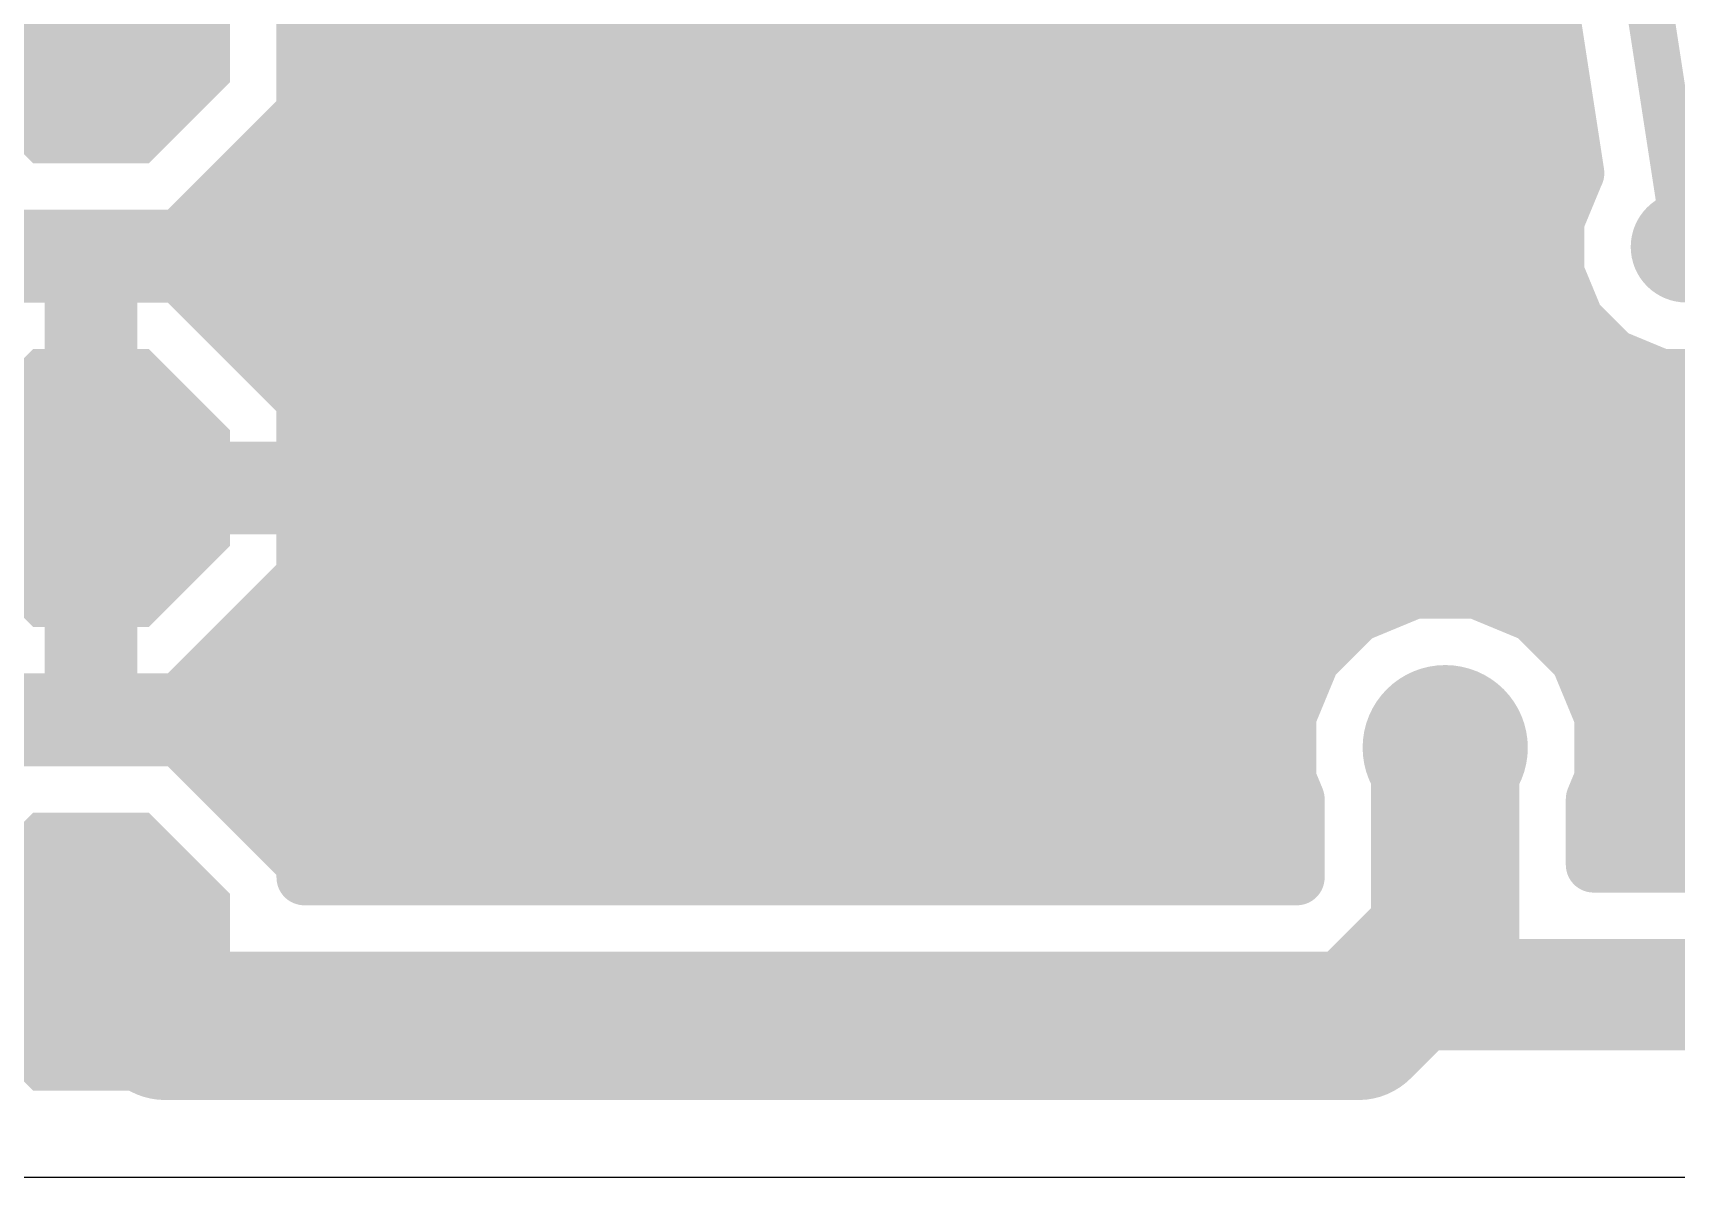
# Model space of a CAD drawing. Extents: x 0 to 81, y 1 to 51.1.
# Drawn here: x 5.98 to 14.98, y 1 to 7.27 of the extents above; entities that cross this region are included whole.
import ezdxf

# ---------------------------------------------------------------- set-up
doc = ezdxf.new("R2010")
doc.units = 0
for name, color, linetype in [('16', 175, 'CONTINUOUS'), ('17', 82, 'CONTINUOUS'), ('18', 82, 'CONTINUOUS'), ('20', 7, 'CONTINUOUS')]:
    doc.layers.add(name, color=color, linetype=linetype)

# ---------------------------------------------------------------- blocks, each defined once
blk = doc.blocks.new('OCTAGONP')
at = {"const_width": 0.5}
blk.add_lwpolyline([(-0.25, -0.1036), (-0.25, 0.1036), (-0.1036, 0.25), (0.1036, 0.25), (0.25, 0.1036), (0.25, -0.1036), (0.1036, -0.25), (-0.1036, -0.25), (-0.25, -0.1036), (-0.25, 0.1036)], dxfattribs=at)
blk = doc.blocks.new('ROUNDV')
at = {"const_width": 0.5}
blk.add_lwpolyline([(0, -0.25, 1), (0, 0.25, 1), (0, -0.25)], format="xyb", dxfattribs=at)

msp = doc.modelspace()

# ---------------------------------------------------------------- linework, layer by layer
at = {"layer": '16'}
for points, const_width in [([(14.732, 8.0772), (15.0368, 6.096)], 0.254), ([(7.4676, 6.8312), (7.4676, 7.7992)], 0.3048), ([(14.2771, 7.5263), (14.435, 6.5)], 0.3048), ([(7.4676, 7.3152), (14.3096, 7.3152)], 0.3048), ([(7.4676, 7.0104), (14.3564, 7.0104)], 0.3048), ([(6.7832, 6.1468), (7.4676, 6.8312)], 0.3048), ([(7.342, 6.7056), (14.4033, 6.7056)], 0.3048), ([(14.4339, 6.4989), (14.3256, 6.2375)], 0.3048), ([(14.435, 6.5), (14.4339, 6.4989)], 0.3048), ([(7.0372, 6.4008), (14.3933, 6.4008)], 0.3048), ([(14.3256, 6.2375), (14.3256, 5.9545)], 0.3048), ([(0.4064, 6.096), (14.3256, 6.096)], 0.3048), ([(5.8152, 6.1468), (6.7832, 6.1468)], 0.3048), ([(6.1976, 5.9436), (5.8152, 5.9436)], 0.3048), ([(6.1976, 4.8768), (6.1976, 5.9436)], 0.3048), ([(6.7832, 5.9436), (6.4008, 5.9436)], 0.3048), ([(6.4008, 5.9436), (6.4008, 4.8768)], 0.3048), ([(7.4676, 5.2592), (6.7832, 5.9436)], 0.3048), ([(14.3256, 5.9545), (14.4339, 5.6931)], 0.3048), ([(6.1976, 5.7912), (6.4008, 5.7912)], 0.3048), ([(6.9356, 5.7912), (14.3933, 5.7912)], 0.3048), ([(14.4339, 5.6931), (14.6339, 5.4931)], 0.3048), ([(6.1976, 5.4864), (6.4008, 5.4864)], 0.3048), ([(7.2404, 5.4864), (14.65, 5.4864)], 0.3048), ([(14.6339, 5.4931), (14.8953, 5.3848)], 0.3048), ([(14.8953, 5.3848), (15.1783, 5.3848)], 0.3048), ([(7.4676, 4.8768), (7.4676, 5.2592)], 0.3048), ([(6.1976, 5.1816), (6.4008, 5.1816)], 0.3048), ([(7.4676, 5.1816), (17.4414, 5.1816)], 0.3048), ([(5.1308, 4.8768), (6.1976, 4.8768)], 0.3048), ([(6.4008, 4.8768), (6.1976, 4.8768)], 0.3048), ([(6.1976, 4.8768), (6.1976, 4.6736)], 0.3048), ([(6.4008, 4.6736), (6.4008, 4.8768)], 0.3048), ([(6.4008, 4.8768), (7.4676, 4.8768)], 0.3048), ([(7.4676, 4.8768), (17.4414, 4.8768)], 0.3048), ([(6.1976, 4.6736), (5.1308, 4.6736)], 0.3048), ([(6.1976, 3.6068), (6.1976, 4.6736)], 0.3048), ([(6.1976, 4.6736), (6.4008, 4.6736)], 0.3048), ([(6.4008, 4.6736), (6.4008, 3.6068)], 0.3048), ([(7.4676, 4.6736), (6.4008, 4.6736)], 0.3048), ([(7.4676, 4.2912), (7.4676, 4.6736)], 0.3048), ([(6.1976, 4.572), (6.4008, 4.572)], 0.3048), ([(7.4676, 4.572), (18.2923, 4.572)], 0.3048), ([(6.1976, 4.2672), (6.4008, 4.2672)], 0.3048), ([(6.7832, 3.6068), (7.4676, 4.2912)], 0.3048), ([(7.4436, 4.2672), (17.4414, 4.2672)], 0.3048), ([(13.5452, 4.2116), (13.2295, 4.0809)], 0.3048), ([(13.8868, 4.2116), (13.5452, 4.2116)], 0.3048), ([(14.2025, 4.0809), (13.8868, 4.2116)], 0.3048), ([(13.2295, 4.0809), (12.9879, 3.8393)], 0.3048), ([(14.4441, 3.8393), (14.2025, 4.0809)], 0.3048), ([(6.1976, 3.9624), (6.4008, 3.9624)], 0.3048), ([(7.1388, 3.9624), (13.1111, 3.9624)], 0.3048), ([(14.3209, 3.9624), (17.4414, 3.9624)], 0.3048), ([(12.9879, 3.8393), (12.8572, 3.5236)], 0.3048), ([(14.5748, 3.5236), (14.4441, 3.8393)], 0.3048), ([(6.1976, 3.6576), (6.4008, 3.6576)], 0.3048), ([(6.834, 3.6576), (12.9127, 3.6576)], 0.3048), ([(14.5193, 3.6576), (17.462, 3.6576)], 0.3048), ([(5.8152, 3.6068), (6.1976, 3.6068)], 0.3048), ([(6.4008, 3.6068), (6.7832, 3.6068)], 0.3048), ([(13.716, 2.3048), (13.716, 3.3528)], 0.8128), ([(12.8572, 3.5236), (12.8572, 3.182)], 0.3048), ([(14.5748, 3.182), (14.5748, 3.5236)], 0.3048), ([(6.7832, 3.4036), (5.8152, 3.4036)], 0.3048), ([(7.4676, 2.7192), (6.7832, 3.4036)], 0.3048), ([(6.834, 3.3528), (12.8572, 3.3528)], 0.3048), ([(14.5748, 3.3528), (49.276, 3.3528)], 0.3048), ([(12.8572, 3.182), (12.9032, 3.0709)], 0.3048), ([(14.5288, 3.0709), (14.5748, 3.182)], 0.3048), ([(7.1388, 3.048), (12.9032, 3.048)], 0.3048), ([(12.9032, 3.0709), (12.9032, 2.6416)], 0.3048), ([(14.5288, 2.7112), (14.5288, 3.0709)], 0.3048), ([(14.5288, 3.048), (49.276, 3.048)], 0.3048), ([(7.4436, 2.7432), (12.9032, 2.7432)], 0.3048), ([(14.5288, 2.7432), (49.276, 2.7432)], 0.3048), ([(7.4676, 2.6416), (7.4676, 2.7192)], 0.3048), ([(12.9032, 2.6416), (7.4676, 2.6416)], 0.3048), ([(49.276, 2.7112), (14.5288, 2.7112)], 0.3048), ([(13.4112, 2), (13.716, 2.3048)], 0.8128), ([(6.7056, 1.8288), (6.2992, 2.2352)], 0.6096), ([(13.4112, 2), (13.24, 1.8288)], 0.8128), ([(49.9872, 2), (13.4112, 2)], 0.6096), ([(13.24, 1.8288), (6.7056, 1.8288)], 0.8128)]:
    msp.add_lwpolyline(points, dxfattribs=dict(at, const_width=const_width))
for points, const_width in [([(7.4676, 7.3914, 1), (7.4676, 7.239)], 0.1524), ([(14.3096, 7.239, 1), (14.3096, 7.3914)], 0.1524), ([(7.4676, 7.0866, 1), (7.4676, 6.9342)], 0.1524), ([(14.3564, 6.9342, 1), (14.3564, 7.0866)], 0.1524), ([(7.5215, 6.7773, 1), (7.4137, 6.8851)], 0.1524), ([(7.342, 6.7818, 1), (7.342, 6.6294)], 0.1524), ([(7.3914, 6.8312, 1), (7.5438, 6.8312)], 0.1524), ([(14.4033, 6.6294, 1), (14.4033, 6.7818)], 0.1524), ([(14.38, 6.5527, 1), (14.4878, 6.445)], 0.1524), ([(14.3597, 6.4884, 1), (14.5103, 6.5115)], 0.1524), ([(14.5043, 6.4697, 1), (14.3635, 6.528)], 0.1524), ([(14.4889, 6.4461, 1), (14.3811, 6.5538)], 0.1524), ([(7.0372, 6.477, 1), (7.0372, 6.3246)], 0.1524), ([(14.3933, 6.3246, 1), (14.3933, 6.477)], 0.1524), ([(14.4018, 6.2375, 1), (14.2494, 6.2375)], 0.1524), ([(14.2552, 6.2666, 1), (14.396, 6.2083)], 0.1524), ([(6.7293, 6.2007, 1), (6.837, 6.0929)], 0.1524), ([(6.7832, 6.0706, 1), (6.7832, 6.223)], 0.1524), ([(14.3256, 6.0198, 1), (14.3256, 6.1722)], 0.1524), ([(14.974, 6.0863, 1), (15.0996, 6.1057)], 0.127), ([(6.2738, 5.9436, 1), (6.1214, 5.9436)], 0.1524), ([(6.1976, 5.8674, 1), (6.1976, 6.0198)], 0.1524), ([(6.4008, 6.0198, 1), (6.4008, 5.8674)], 0.1524), ([(6.477, 5.9436, 1), (6.3246, 5.9436)], 0.1524), ([(6.837, 5.9975, 1), (6.7293, 5.8897)], 0.1524), ([(6.7832, 5.8674, 1), (6.7832, 6.0198)], 0.1524), ([(14.396, 5.9837, 1), (14.2552, 5.9254)], 0.1524), ([(14.2494, 5.9545, 1), (14.4018, 5.9545)], 0.1524), ([(6.1976, 5.8674, 1), (6.1976, 5.715)], 0.1524), ([(6.4008, 5.715, 1), (6.4008, 5.8674)], 0.1524), ([(6.9356, 5.8674, 1), (6.9356, 5.715)], 0.1524), ([(14.3933, 5.715, 1), (14.3933, 5.8674)], 0.1524), ([(14.4878, 5.747, 1), (14.38, 5.6393)], 0.1524), ([(14.3635, 5.664, 1), (14.5043, 5.7223)], 0.1524), ([(6.1976, 5.5626, 1), (6.1976, 5.4102)], 0.1524), ([(6.4008, 5.4102, 1), (6.4008, 5.5626)], 0.1524), ([(7.2404, 5.5626, 1), (7.2404, 5.4102)], 0.1524), ([(14.6631, 5.5635, 1), (14.6048, 5.4227)], 0.1524), ([(14.5801, 5.4392, 1), (14.6878, 5.547)], 0.1524), ([(14.65, 5.4102, 1), (14.65, 5.5626)], 0.1524), ([(14.8953, 5.461, 1), (14.8953, 5.3086)], 0.1524), ([(14.8662, 5.3144, 1), (14.9245, 5.4552)], 0.1524), ([(7.5438, 5.2592, 1), (7.3914, 5.2592)], 0.1524), ([(6.1976, 5.2578, 1), (6.1976, 5.1054)], 0.1524), ([(6.4008, 5.1054, 1), (6.4008, 5.2578)], 0.1524), ([(7.4676, 5.2578, 1), (7.4676, 5.1054)], 0.1524), ([(7.4137, 5.2053, 1), (7.5215, 5.313)], 0.1524), ([(6.1976, 4.953, 1), (6.1976, 4.8006)], 0.1524), ([(6.2738, 4.8768, 1), (6.1214, 4.8768)], 0.1524), ([(6.1214, 4.8768, 1), (6.2738, 4.8768)], 0.1524), ([(6.1976, 4.8006, 1), (6.1976, 4.953)], 0.1524), ([(6.477, 4.8768, 1), (6.3246, 4.8768)], 0.1524), ([(6.4008, 4.953, 1), (6.4008, 4.8006)], 0.1524), ([(6.3246, 4.8768, 1), (6.477, 4.8768)], 0.1524), ([(6.4008, 4.8006, 1), (6.4008, 4.953)], 0.1524), ([(7.4676, 4.953, 1), (7.4676, 4.8006)], 0.1524), ([(7.3914, 4.8768, 1), (7.5438, 4.8768)], 0.1524), ([(7.4676, 4.8006, 1), (7.4676, 4.953)], 0.1524), ([(6.2738, 4.6736, 1), (6.1214, 4.6736)], 0.1524), ([(6.1976, 4.7498, 1), (6.1976, 4.5974)], 0.1524), ([(6.1976, 4.5974, 1), (6.1976, 4.7498)], 0.1524), ([(6.477, 4.6736, 1), (6.3246, 4.6736)], 0.1524), ([(6.4008, 4.7498, 1), (6.4008, 4.5974)], 0.1524), ([(6.4008, 4.5974, 1), (6.4008, 4.7498)], 0.1524), ([(7.5438, 4.6736, 1), (7.3914, 4.6736)], 0.1524), ([(7.4676, 4.5974, 1), (7.4676, 4.7498)], 0.1524), ([(6.1214, 4.6736, 1), (6.2738, 4.6736)], 0.1524), ([(6.1976, 4.6482, 1), (6.1976, 4.4958)], 0.1524), ([(6.3246, 4.6736, 1), (6.477, 4.6736)], 0.1524), ([(6.4008, 4.4958, 1), (6.4008, 4.6482)], 0.1524), ([(7.4676, 4.6482, 1), (7.4676, 4.4958)], 0.1524), ([(6.1976, 4.3434, 1), (6.1976, 4.191)], 0.1524), ([(6.4008, 4.191, 1), (6.4008, 4.3434)], 0.1524), ([(7.4436, 4.3434, 1), (7.4436, 4.191)], 0.1524), ([(7.5215, 4.2373, 1), (7.4137, 4.3451)], 0.1524), ([(7.3914, 4.2912, 1), (7.5438, 4.2912)], 0.1524), ([(13.5452, 4.2878, 1), (13.5452, 4.1354)], 0.1524), ([(13.5743, 4.1412, 1), (13.516, 4.282)], 0.1524), ([(13.916, 4.282, 1), (13.8577, 4.1412)], 0.1524), ([(13.8868, 4.1354, 1), (13.8868, 4.2878)], 0.1524), ([(13.2834, 4.027, 1), (13.1756, 4.1347)], 0.1524), ([(14.2564, 4.1347, 1), (14.1486, 4.027)], 0.1524), ([(13.2004, 4.1513, 1), (13.2587, 4.0105)], 0.1524), ([(14.1733, 4.0105, 1), (14.2316, 4.1513)], 0.1524), ([(6.1976, 4.0386, 1), (6.1976, 3.8862)], 0.1524), ([(6.4008, 3.8862, 1), (6.4008, 4.0386)], 0.1524), ([(7.1388, 4.0386, 1), (7.1388, 3.8862)], 0.1524), ([(13.1111, 3.8862, 1), (13.1111, 4.0386)], 0.1524), ([(14.3209, 4.0386, 1), (14.3209, 3.8862)], 0.1524), ([(12.9341, 3.8932, 1), (13.0418, 3.7854)], 0.1524), ([(13.0583, 3.8101, 1), (12.9175, 3.8684)], 0.1524), ([(14.5145, 3.8684, 1), (14.3737, 3.8101)], 0.1524), ([(14.3902, 3.7854, 1), (14.4979, 3.8932)], 0.1524), ([(6.1976, 3.7338, 1), (6.1976, 3.5814)], 0.1524), ([(6.4008, 3.5814, 1), (6.4008, 3.7338)], 0.1524), ([(6.834, 3.7338, 1), (6.834, 3.5814)], 0.1524), ([(12.9127, 3.5814, 1), (12.9127, 3.7338)], 0.1524), ([(14.5193, 3.7338, 1), (14.5193, 3.5814)], 0.1524), ([(6.1976, 3.5306, 1), (6.1976, 3.683)], 0.1524), ([(6.4008, 3.683, 1), (6.4008, 3.5306)], 0.1524), ([(6.7293, 3.6607, 1), (6.837, 3.5529)], 0.1524), ([(6.7832, 3.5306, 1), (6.7832, 3.683)], 0.1524), ([(13.9192, 3.3528, 1), (13.5128, 3.3528)], 0.4064), ([(6.1214, 3.6068, 1), (6.2738, 3.6068)], 0.1524), ([(6.3246, 3.6068, 1), (6.477, 3.6068)], 0.1524), ([(12.9334, 3.5236, 1), (12.781, 3.5236)], 0.1524), ([(12.7868, 3.5528, 1), (12.9276, 3.4945)], 0.1524), ([(14.651, 3.5236, 1), (14.4986, 3.5236)], 0.1524), ([(14.5044, 3.4945, 1), (14.6452, 3.5528)], 0.1524), ([(6.837, 3.4575, 1), (6.7293, 3.3497)], 0.1524), ([(6.7832, 3.3274, 1), (6.7832, 3.4798)], 0.1524), ([(6.834, 3.429, 1), (6.834, 3.2766)], 0.1524), ([(12.8572, 3.2766, 1), (12.8572, 3.429)], 0.1524), ([(14.5748, 3.429, 1), (14.5748, 3.2766)], 0.1524), ([(12.9276, 3.2111, 1), (12.7868, 3.1528)], 0.1524), ([(14.6452, 3.1528, 1), (14.5044, 3.2111)], 0.1524), ([(12.781, 3.182, 1), (12.9334, 3.182)], 0.1524), ([(14.4986, 3.182, 1), (14.651, 3.182)], 0.1524), ([(7.1388, 3.1242, 1), (7.1388, 2.9718)], 0.1524), ([(12.9794, 3.0709, 1), (12.827, 3.0709)], 0.1524), ([(12.8328, 3.0418, 1), (12.9736, 3.1001)], 0.1524), ([(12.9032, 2.9718, 1), (12.9032, 3.1242)], 0.1524), ([(14.605, 3.0709, 1), (14.4526, 3.0709)], 0.1524), ([(14.5288, 3.1242, 1), (14.5288, 2.9718)], 0.1524), ([(14.4584, 3.1001, 1), (14.5992, 3.0418)], 0.1524), ([(7.4436, 2.8194, 1), (7.4436, 2.667)], 0.1524), ([(12.9032, 2.667, 1), (12.9032, 2.8194)], 0.1524), ([(14.5288, 2.8194, 1), (14.5288, 2.667)], 0.1524), ([(7.5438, 2.7192, 1), (7.3914, 2.7192)], 0.1524), ([(7.4676, 2.7178, 1), (7.4676, 2.5654)], 0.1524), ([(7.4137, 2.6653, 1), (7.5215, 2.773)], 0.1524), ([(12.9032, 2.5654, 1), (12.9032, 2.7178)], 0.1524), ([(14.5288, 2.7874, 1), (14.5288, 2.635)], 0.1524), ([(7.3914, 2.6416, 1), (7.5438, 2.6416)], 0.1524), ([(12.827, 2.6416, 1), (12.9794, 2.6416)], 0.1524), ([(13.8597, 2.1611, 1), (13.5723, 2.4485)], 0.4064), ([(14.4526, 2.7112, 1), (14.605, 2.7112)], 0.1524), ([(6.407, 2.343, 1), (6.1914, 2.1274)], 0.3048), ([(13.5128, 2.3048, 1), (13.9192, 2.3048)], 0.4064), ([(13.2675, 2.1437, 1), (13.5549, 1.8563)], 0.4064), ([(13.5549, 1.8563, 1), (13.2675, 2.1437)], 0.4064), ([(13.4112, 2.1524, 1), (13.4112, 1.8476)], 0.3048), ([(6.7056, 2.032, 1), (6.7056, 1.6256)], 0.4064), ([(13.0963, 1.9725, 1), (13.3837, 1.6851)], 0.4064), ([(13.24, 1.6256, 1), (13.24, 2.032)], 0.4064), ([(6.5978, 1.721, 1), (6.8134, 1.9366)], 0.3048)]:
    msp.add_lwpolyline(points, format="xyb", dxfattribs=dict(at, const_width=const_width))
at = {"layer": '20'}
msp.add_line((0, 1), (81, 1), dxfattribs=at)

# ---------------------------------------------------------------- block references
at = {"layer": '17', "xscale": 1.524, "yscale": 1.524, "rotation": 270}
for p in [(6.2992, 7.3152), (6.2992, 4.7752), (6.2992, 2.2352)]:
    msp.add_blockref('OCTAGONP', p, dxfattribs=at)
at = {"layer": '18'}
for p, xscale, yscale in [((15.0368, 6.096), 0.6096, 0.6096), ((13.716, 3.3528), 0.9048, 0.9048)]:
    msp.add_blockref('ROUNDV', p, dxfattribs=dict(at, xscale=xscale, yscale=yscale))

doc.saveas('drawing.dxf')
